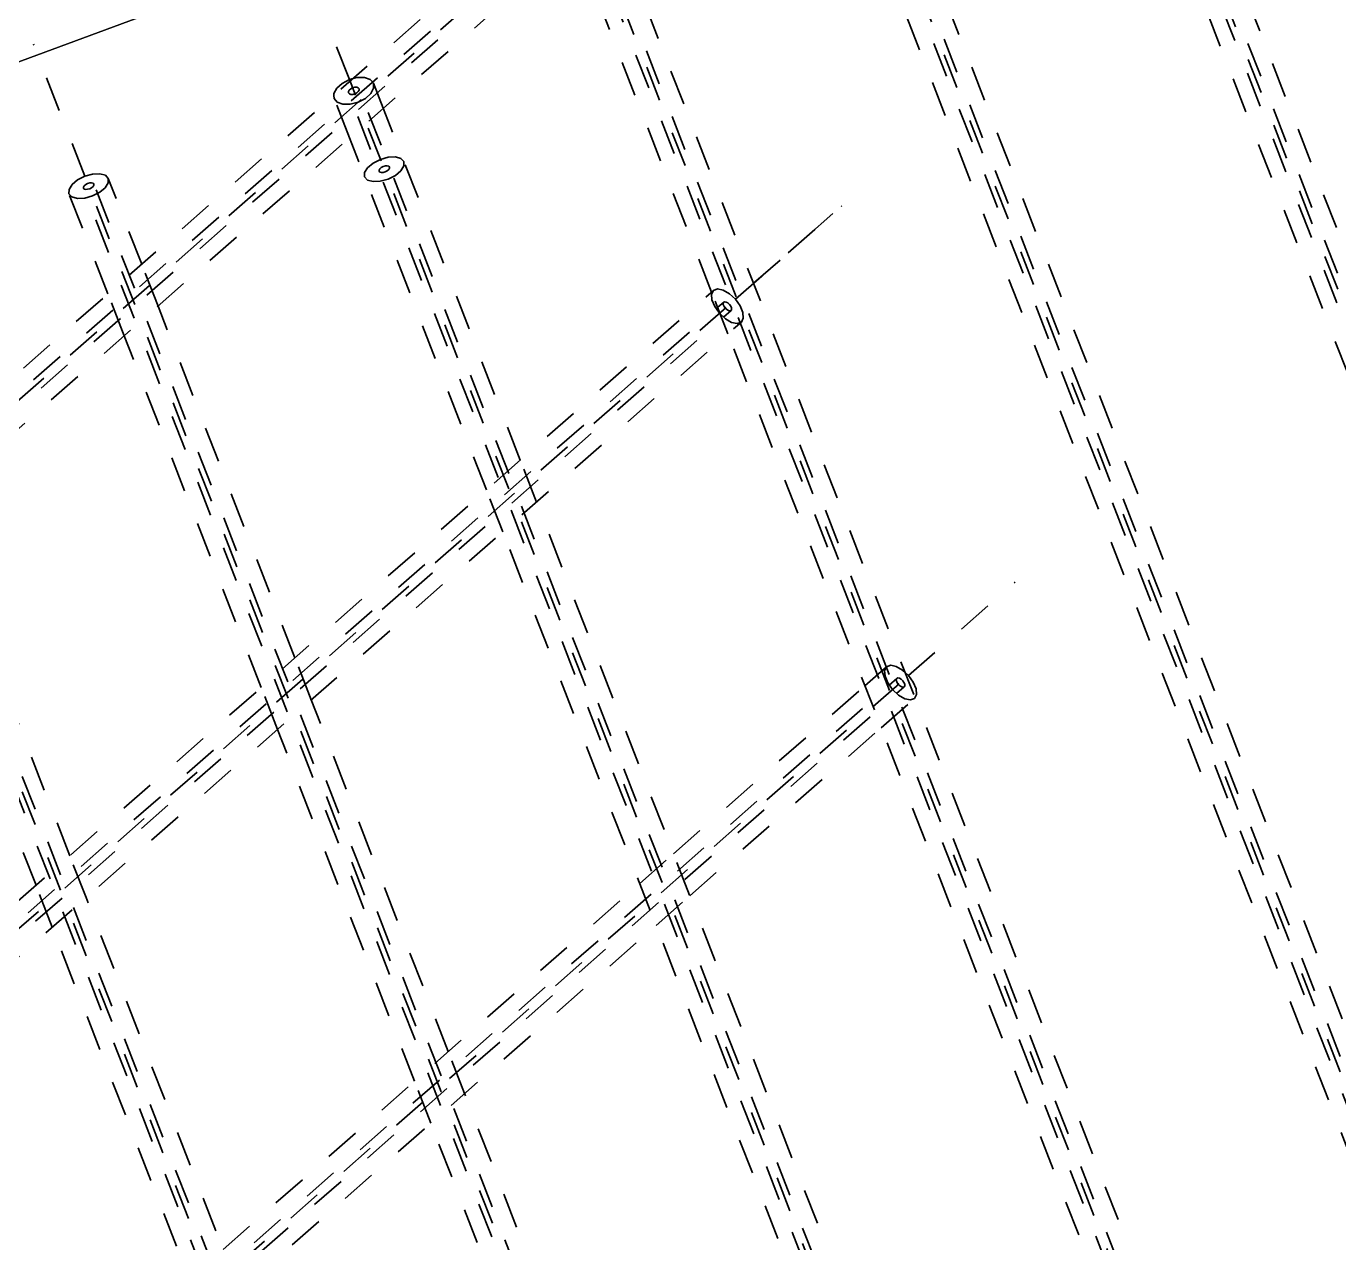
# Model space of a CAD drawing. Header units: metres. Extents: x 2688466 to 2688595, y 1221626 to 1221756.
# Drawn here: x 2688543.274 to 2688547.003, y 1221698.468 to 1221701.922 of the extents above; entities that cross this region are included whole.
import ezdxf

# ---------------------------------------------------------------- set-up
doc = ezdxf.new("R2010")
doc.units = ezdxf.units.M
doc.linetypes.add('AUSGEZOGEN', pattern=[0])
doc.linetypes.add('VERDECKT2_S2', pattern=[0.15, 0.1, -0.05])
doc.layers.add('Beton Ansicht', color=7, linetype='AUSGEZOGEN', lineweight=35)
doc.layers.add('Tiefbau Global', color=250, linetype='AUSGEZOGEN', lineweight=35)

msp = doc.modelspace()

# ---------------------------------------------------------------- linework, layer by layer
at = {"layer": 'Beton Ansicht', "linetype": 'VERDECKT2_S2', "lineweight": 35, "transparency": 33554687}
for p, q in [((2688548.3789, 1221697.6344), (2688546.4226, 1221702.6577)), ((2688548.3751, 1221697.8096), (2688546.4894, 1221702.6515)), ((2688548.2633, 1221697.766), (2688546.3775, 1221702.6079)), ((2688548.3043, 1221697.782), (2688546.4185, 1221702.6239)), ((2688548.3781, 1221697.6806), (2688546.4484, 1221702.6355)), ((2688547.515, 1221697.6481), (2688545.6832, 1221702.3517)), ((2688547.4853, 1221697.6805), (2688545.6808, 1221702.3138)), ((2688547.5151, 1221697.6921), (2688545.7106, 1221702.3254)), ((2688547.5207, 1221697.799), (2688545.7516, 1221702.3414)), ((2688540.5608, 1221698.5767), (2688544.7912, 1221702.2904)), ((2688547.4089, 1221697.7554), (2688545.6398, 1221702.2978)), ((2688539.4914, 1221697.5581), (2688544.8533, 1221702.2651)), ((2688540.5898, 1221698.5436), (2688544.8202, 1221702.2573)), ((2688540.6109, 1221698.5196), (2688544.8413, 1221702.2333)), ((2688540.64, 1221698.4865), (2688544.8703, 1221702.2002)), ((2688544.1923, 1221701.771), (2688544.0561, 1221702.1206)), ((2688546.888, 1221697.0538), (2688544.9316, 1221702.077)), ((2688546.8872, 1221697.1), (2688544.9574, 1221702.0549)), ((2688546.8842, 1221697.2289), (2688544.9984, 1221702.0708)), ((2688545.2214, 1221701.1676), (2688544.8866, 1221702.0273)), ((2688546.8573, 1221697.0883), (2688544.9276, 1221702.0432)), ((2688544.1923, 1221701.771), (2688544.1343, 1221701.9199)), ((2688543.4407, 1221701.4964), (2688543.2945, 1221701.8719)), ((2688544.1564, 1221701.7462), (2688544.1483, 1221701.7311)), ((2688544.1718, 1221701.7602), (2688544.1564, 1221701.7462)), ((2688544.1923, 1221701.771), (2688544.1718, 1221701.7602)), ((2688544.2026, 1221701.7737), (2688544.1923, 1221701.771)), ((2688546.0241, 1221697.0675), (2688544.1923, 1221701.771)), ((2688544.2014, 1221701.7475), (2688544.196, 1221701.7446)), ((2688544.2074, 1221701.7491), (2688544.2014, 1221701.7475)), ((2688544.2146, 1221701.7769), (2688544.2026, 1221701.7737)), ((2688544.213, 1221701.7491), (2688544.2074, 1221701.7491)), ((2688544.2173, 1221701.7476), (2688544.213, 1221701.7491)), ((2688544.2355, 1221701.777), (2688544.2146, 1221701.7769)), ((2688544.2197, 1221701.7447), (2688544.2173, 1221701.7476)), ((2688544.2517, 1221701.7713), (2688544.2355, 1221701.777)), ((2688544.2607, 1221701.7607), (2688544.2517, 1221701.7713)), ((2688544.2531, 1221701.7317), (2688544.2612, 1221701.7468)), ((2688544.2612, 1221701.7468), (2688544.2607, 1221701.7607)), ((2688544.2885, 1221701.6894), (2688544.2607, 1221701.7607)), ((2688544.1483, 1221701.7311), (2688544.1485, 1221701.7262)), ((2688544.1485, 1221701.7262), (2688544.1489, 1221701.7172)), ((2688544.1489, 1221701.7172), (2688544.1579, 1221701.7065)), ((2688544.1925, 1221701.6052), (2688544.1489, 1221701.7172)), ((2688544.1919, 1221701.7409), (2688544.1897, 1221701.7368)), ((2688544.1897, 1221701.7368), (2688544.1899, 1221701.7331)), ((2688544.1899, 1221701.7331), (2688544.1923, 1221701.7303)), ((2688545.9943, 1221697.0999), (2688544.1899, 1221701.7331)), ((2688544.196, 1221701.7446), (2688544.1919, 1221701.7409)), ((2688544.1923, 1221701.7303), (2688544.1966, 1221701.7288)), ((2688544.1966, 1221701.7288), (2688544.2022, 1221701.7288)), ((2688544.2022, 1221701.7288), (2688544.2081, 1221701.7304)), ((2688544.2081, 1221701.7304), (2688544.2136, 1221701.7333)), ((2688544.2136, 1221701.7333), (2688544.2177, 1221701.737)), ((2688544.2173, 1221701.7069), (2688544.2377, 1221701.7176)), ((2688544.2177, 1221701.737), (2688544.2198, 1221701.741)), ((2688544.2198, 1221701.741), (2688544.2197, 1221701.7447)), ((2688546.0241, 1221697.1115), (2688544.2197, 1221701.7447)), ((2688544.2377, 1221701.7176), (2688544.2531, 1221701.7317)), ((2688544.1579, 1221701.7065), (2688544.1741, 1221701.7009)), ((2688544.1741, 1221701.7009), (2688544.1949, 1221701.701)), ((2688544.1949, 1221701.701), (2688544.2173, 1221701.7069)), ((2688544.6776, 1221700.6902), (2688544.2885, 1221701.6894)), ((2688544.5816, 1221700.606), (2688544.1925, 1221701.6052)), ((2688544.26, 1221701.5339), (2688544.2442, 1221701.5208)), ((2688544.2805, 1221701.5444), (2688544.26, 1221701.5339)), ((2688544.3028, 1221701.5506), (2688544.2805, 1221701.5444)), ((2688544.2885, 1221701.5239), (2688544.283, 1221701.5211)), ((2688544.2945, 1221701.5256), (2688544.2885, 1221701.5239)), ((2688544.2999, 1221701.5258), (2688544.2945, 1221701.5256)), ((2688544.3041, 1221701.5247), (2688544.2999, 1221701.5258)), ((2688544.3233, 1221701.5516), (2688544.3028, 1221701.5506)), ((2688544.3063, 1221701.5223), (2688544.3041, 1221701.5247)), ((2688544.3389, 1221701.5473), (2688544.3233, 1221701.5516)), ((2688544.3387, 1221701.5121), (2688544.3472, 1221701.5259)), ((2688544.3473, 1221701.5382), (2688544.3389, 1221701.5473)), ((2688544.3472, 1221701.5259), (2688544.3473, 1221701.5382)), ((2688543.4202, 1221701.4859), (2688543.4044, 1221701.4728)), ((2688543.4407, 1221701.4964), (2688543.4202, 1221701.4859)), ((2688543.4629, 1221701.5026), (2688543.4407, 1221701.4964)), ((2688545.397, 1221696.4732), (2688543.4407, 1221701.4964)), ((2688543.4834, 1221701.5036), (2688543.4629, 1221701.5026)), ((2688543.4991, 1221701.4992), (2688543.4834, 1221701.5036)), ((2688543.5075, 1221701.4902), (2688543.4991, 1221701.4992)), ((2688543.5074, 1221701.4778), (2688543.5075, 1221701.4902)), ((2688543.6023, 1221701.2468), (2688543.5075, 1221701.4902)), ((2688544.2356, 1221701.507), (2688544.2355, 1221701.4947)), ((2688544.2355, 1221701.4947), (2688544.2439, 1221701.4856)), ((2688544.2442, 1221701.5208), (2688544.2356, 1221701.507)), ((2688544.2439, 1221701.4856), (2688544.2596, 1221701.4813)), ((2688544.2788, 1221701.5176), (2688544.2765, 1221701.5139)), ((2688544.2765, 1221701.5139), (2688544.2765, 1221701.5106)), ((2688544.2765, 1221701.5106), (2688544.2788, 1221701.5082)), ((2688544.283, 1221701.5211), (2688544.2788, 1221701.5176)), ((2688544.2788, 1221701.5082), (2688544.2829, 1221701.5071)), ((2688544.2801, 1221701.4823), (2688544.3023, 1221701.4885)), ((2688544.2829, 1221701.5071), (2688544.2884, 1221701.5073)), ((2688544.2884, 1221701.5073), (2688544.2943, 1221701.509)), ((2688544.2943, 1221701.509), (2688544.2998, 1221701.5118)), ((2688544.2998, 1221701.5118), (2688544.304, 1221701.5153)), ((2688544.3023, 1221701.4885), (2688544.3229, 1221701.499)), ((2688544.304, 1221701.5153), (2688544.3063, 1221701.519)), ((2688544.3063, 1221701.519), (2688544.3063, 1221701.5223)), ((2688544.3229, 1221701.499), (2688544.3387, 1221701.5121)), ((2688543.3958, 1221701.459), (2688543.3957, 1221701.4466)), ((2688543.4044, 1221701.4728), (2688543.3958, 1221701.459)), ((2688543.439, 1221701.4696), (2688543.4367, 1221701.4659)), ((2688543.4367, 1221701.4659), (2688543.4367, 1221701.4626)), ((2688543.4367, 1221701.4626), (2688543.4389, 1221701.4602)), ((2688545.3224, 1221696.6207), (2688543.4367, 1221701.4626)), ((2688543.4389, 1221701.4602), (2688543.4431, 1221701.459)), ((2688543.4432, 1221701.4731), (2688543.439, 1221701.4696)), ((2688543.4431, 1221701.459), (2688543.4486, 1221701.4593)), ((2688543.4487, 1221701.4759), (2688543.4432, 1221701.4731)), ((2688543.4486, 1221701.4593), (2688543.4545, 1221701.461)), ((2688543.4546, 1221701.4775), (2688543.4487, 1221701.4759)), ((2688543.4545, 1221701.461), (2688543.46, 1221701.4637)), ((2688543.4601, 1221701.4778), (2688543.4546, 1221701.4775)), ((2688543.46, 1221701.4637), (2688543.4642, 1221701.4672)), ((2688543.4643, 1221701.4766), (2688543.4601, 1221701.4778)), ((2688543.4625, 1221701.4405), (2688543.4831, 1221701.4509)), ((2688543.4642, 1221701.4672), (2688543.4665, 1221701.4709)), ((2688543.4665, 1221701.4742), (2688543.4643, 1221701.4766)), ((2688543.4665, 1221701.4709), (2688543.4665, 1221701.4742)), ((2688545.3962, 1221696.5193), (2688543.4665, 1221701.4742)), ((2688543.4831, 1221701.4509), (2688543.4988, 1221701.464)), ((2688543.4988, 1221701.464), (2688543.5074, 1221701.4778)), ((2688544.2596, 1221701.4813), (2688544.2801, 1221701.4823)), ((2688543.5064, 1221701.1625), (2688543.3957, 1221701.4466)), ((2688543.3957, 1221701.4466), (2688543.4041, 1221701.4376)), ((2688543.4041, 1221701.4376), (2688543.4198, 1221701.4332)), ((2688543.4198, 1221701.4332), (2688543.4403, 1221701.4342)), ((2688543.4403, 1221701.4342), (2688543.4625, 1221701.4405)), ((2688545.2888, 1221701.1469), (2688545.5916, 1221701.4128)), ((2688545.3406, 1221701.1924), (2688545.5916, 1221701.4128)), ((2688543.6487, 1221701.1278), (2688543.6023, 1221701.2468)), ((2688544.5332, 1221696.4868), (2688542.7014, 1221701.1904)), ((2688540.9963, 1221697.4585), (2688545.2266, 1221701.1722)), ((2688544.5034, 1221696.5192), (2688542.6989, 1221701.1525)), ((2688544.5332, 1221696.5308), (2688542.7288, 1221701.1641)), ((2688543.5527, 1221701.0435), (2688543.5064, 1221701.1625)), ((2688545.2266, 1221701.1722), (2688545.221, 1221701.1612)), ((2688545.221, 1221701.1612), (2688545.2223, 1221701.145)), ((2688545.2678, 1221701.0486), (2688545.2214, 1221701.1676)), ((2688545.2383, 1221701.1763), (2688545.2266, 1221701.1722)), ((2688545.2542, 1221701.173), (2688545.2383, 1221701.1763)), ((2688545.2719, 1221701.1626), (2688545.2542, 1221701.173)), ((2688545.2888, 1221701.1469), (2688545.2719, 1221701.1626)), ((2688539.9269, 1221696.4399), (2688545.2888, 1221701.1469)), ((2688541.0253, 1221697.4254), (2688545.2557, 1221701.1391)), ((2688541.0464, 1221697.4014), (2688545.2768, 1221701.1151)), ((2688544.0378, 1221700.1286), (2688543.6487, 1221701.1278)), ((2688545.2223, 1221701.145), (2688545.2302, 1221701.1261)), ((2688545.2302, 1221701.1261), (2688545.2437, 1221701.1073)), ((2688545.2557, 1221701.1391), (2688545.2542, 1221701.1362)), ((2688545.2542, 1221701.1362), (2688545.2545, 1221701.1319)), ((2688545.2545, 1221701.1319), (2688545.2566, 1221701.1268)), ((2688545.2588, 1221701.1402), (2688545.2557, 1221701.1391)), ((2688545.2566, 1221701.1268), (2688545.2602, 1221701.1218)), ((2688545.263, 1221701.1393), (2688545.2588, 1221701.1402)), ((2688545.2602, 1221701.1218), (2688545.2647, 1221701.1176)), ((2688545.2677, 1221701.1366), (2688545.263, 1221701.1393)), ((2688545.2647, 1221701.1176), (2688545.2694, 1221701.1149)), ((2688545.2722, 1221701.1324), (2688545.2677, 1221701.1366)), ((2688545.2694, 1221701.1149), (2688545.2737, 1221701.114)), ((2688545.2758, 1221701.1274), (2688545.2722, 1221701.1324)), ((2688545.2737, 1221701.114), (2688545.2768, 1221701.1151)), ((2688545.2779, 1221701.1223), (2688545.2758, 1221701.1274)), ((2688545.2768, 1221701.1151), (2688545.2783, 1221701.118)), ((2688545.2783, 1221701.118), (2688545.2779, 1221701.1223)), ((2688545.3022, 1221701.1281), (2688545.2888, 1221701.1469)), ((2688545.3102, 1221701.1092), (2688545.3022, 1221701.1281)), ((2688541.0754, 1221697.3683), (2688545.3058, 1221701.082)), ((2688545.2437, 1221701.1073), (2688545.2605, 1221701.0916)), ((2688545.2605, 1221701.0916), (2688545.2783, 1221701.0812)), ((2688545.2783, 1221701.0812), (2688545.2942, 1221701.0779)), ((2688545.2942, 1221701.0779), (2688545.3058, 1221701.082)), ((2688545.3058, 1221701.082), (2688545.3114, 1221701.093)), ((2688545.3114, 1221701.093), (2688545.3102, 1221701.1092)), ((2688543.9418, 1221700.0443), (2688543.5527, 1221701.0435)), ((2688546.7723, 1221697.1854), (2688545.2678, 1221701.0486)), ((2688544.7239, 1221700.5712), (2688544.6776, 1221700.6902)), ((2688544.628, 1221700.487), (2688544.5816, 1221700.606)), ((2688543.398, 1221699.5669), (2688543.0089, 1221700.5661)), ((2688546.0298, 1221697.2183), (2688544.7239, 1221700.5712)), ((2688543.3021, 1221699.4827), (2688542.9129, 1221700.4819)), ((2688545.9179, 1221697.1748), (2688544.628, 1221700.487)), ((2688545.7806, 1221700.0782), (2688546.0835, 1221700.3441)), ((2688545.7806, 1221700.0782), (2688546.0835, 1221700.3441)), ((2688544.0842, 1221700.0096), (2688544.0378, 1221700.1286)), ((2688545.7301, 1221700.1076), (2688545.7185, 1221700.1035)), ((2688545.746, 1221700.1043), (2688545.7301, 1221700.1076)), ((2688540.4187, 1221695.3712), (2688545.7806, 1221700.0782)), ((2688541.5171, 1221696.3567), (2688545.7475, 1221700.0704)), ((2688545.6569, 1221700.0494), (2688545.7185, 1221700.1035)), ((2688545.7185, 1221700.1035), (2688545.7129, 1221700.0925)), ((2688545.7129, 1221700.0925), (2688545.7141, 1221700.0763)), ((2688545.7141, 1221700.0763), (2688545.7221, 1221700.0574)), ((2688545.7637, 1221700.0939), (2688545.746, 1221700.1043)), ((2688545.7475, 1221700.0704), (2688545.746, 1221700.0675)), ((2688545.7506, 1221700.0715), (2688545.7475, 1221700.0704)), ((2688545.7549, 1221700.0706), (2688545.7506, 1221700.0715)), ((2688545.7596, 1221700.0679), (2688545.7549, 1221700.0706)), ((2688545.771, 1221700.0872), (2688545.7637, 1221700.0939)), ((2688545.7806, 1221700.0782), (2688545.771, 1221700.0872)), ((2688545.794, 1221700.0594), (2688545.7806, 1221700.0782)), ((2688541.5383, 1221696.3327), (2688545.7686, 1221700.0464)), ((2688543.9882, 1221699.9253), (2688543.9418, 1221700.0443)), ((2688545.1131, 1221699.572), (2688545.6569, 1221700.0494)), ((2688545.7221, 1221700.0574), (2688545.7355, 1221700.0386)), ((2688545.7355, 1221700.0386), (2688545.7524, 1221700.0228)), ((2688545.746, 1221700.0675), (2688545.7463, 1221700.0632)), ((2688545.7463, 1221700.0632), (2688545.7485, 1221700.0581)), ((2688545.7485, 1221700.0581), (2688545.7521, 1221700.0531)), ((2688545.7521, 1221700.0531), (2688545.7565, 1221700.0489)), ((2688545.7565, 1221700.0489), (2688545.7613, 1221700.0461)), ((2688545.7641, 1221700.0637), (2688545.7596, 1221700.0679)), ((2688545.7613, 1221700.0461), (2688545.7655, 1221700.0453)), ((2688545.7677, 1221700.0587), (2688545.7641, 1221700.0637)), ((2688545.7655, 1221700.0453), (2688545.7686, 1221700.0464)), ((2688545.7698, 1221700.0536), (2688545.7677, 1221700.0587)), ((2688545.7686, 1221700.0464), (2688545.7701, 1221700.0493)), ((2688545.7701, 1221700.0493), (2688545.7698, 1221700.0536)), ((2688545.802, 1221700.0405), (2688545.794, 1221700.0594)), ((2688545.8033, 1221700.0243), (2688545.802, 1221700.0405)), ((2688544.4733, 1221699.0104), (2688544.0842, 1221700.0096)), ((2688545.7033, 1221699.9304), (2688545.7976, 1221700.0133)), ((2688545.7524, 1221700.0228), (2688545.7701, 1221700.0125)), ((2688545.7701, 1221700.0125), (2688545.786, 1221700.0092)), ((2688545.786, 1221700.0092), (2688545.7976, 1221700.0133)), ((2688545.7976, 1221700.0133), (2688545.7988, 1221700.0156)), ((2688545.7988, 1221700.0156), (2688545.8033, 1221700.0243)), ((2688544.3773, 1221698.9261), (2688543.9882, 1221699.9253)), ((2688545.1594, 1221699.453), (2688545.7033, 1221699.9304)), ((2688543.4444, 1221699.4479), (2688543.398, 1221699.5669)), ((2688545.0171, 1221699.4878), (2688545.1131, 1221699.572)), ((2688543.3484, 1221699.3637), (2688543.3021, 1221699.4827)), ((2688543.8335, 1221698.4487), (2688545.0171, 1221699.4878)), ((2688544.5388, 1221696.6377), (2688543.4444, 1221699.4479)), ((2688545.0635, 1221699.3688), (2688545.1594, 1221699.453)), ((2688544.427, 1221696.5941), (2688543.3484, 1221699.3637)), ((2688543.8798, 1221698.3297), (2688545.0635, 1221699.3688)), ((2688544.5196, 1221698.8914), (2688544.4733, 1221699.0104)), ((2688544.4237, 1221698.8071), (2688544.3773, 1221698.9261)), ((2688545.3932, 1221696.6483), (2688544.5196, 1221698.8914)), ((2688545.2814, 1221696.6047), (2688544.4237, 1221698.8071))]:
    msp.add_line(p, q, dxfattribs=at)
at = {"layer": 'Tiefbau Global', "color": 1, "lineweight": 25, "transparency": 33554687}
msp.add_lwpolyline([(2688539.383, 1221700.392), (2688539.383, 1221700.392), (2688567.785, 1221710.886), (2688567.785, 1221710.886)], close=True, dxfattribs=at)

doc.saveas('drawing.dxf')
